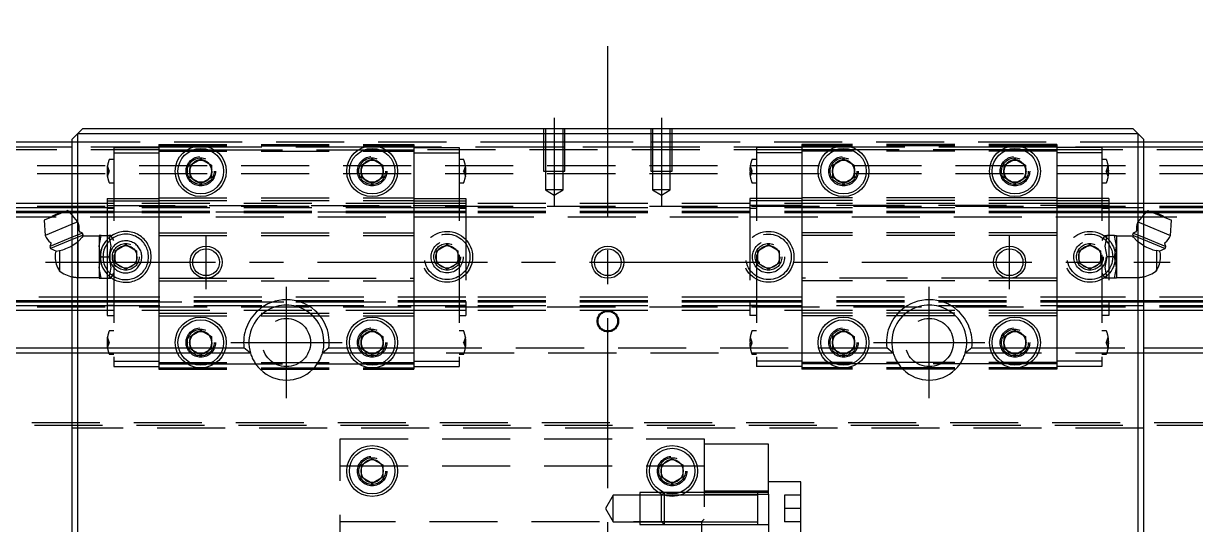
# Model space of a CAD drawing. Extents: x -13 to 794, y -395 to 120.
# Drawn here: x 120.9 to 339.7, y 26 to 119.6 of the extents above; entities that cross this region are included whole.
import ezdxf

# ---------------------------------------------------------------- set-up
doc = ezdxf.new("R2010")
doc.units = 0
doc.linetypes.add('CENTER', pattern=[50.8, 31.75, -6.35, 6.35, -6.35])
doc.linetypes.add('DASHED', pattern=[19.05, 12.7, -6.35])
doc.layers.get('0').update_dxf_attribs({"linetype": 'CONTINUOUS'})
doc.layers.add('CENTER', color=1, linetype='CENTER')

msp = doc.modelspace()

# ---------------------------------------------------------------- linework, layer by layer
at = {"color": 7, "linetype": 'CONTINUOUS'}
for p, q in [((130, 98), (131, 99)), ((131, 99), (132, 100)), ((131, 99), (131, -99)), ((329, 99), (131, 99)), ((132, 100), (328, 100)), ((328, 100), (329, 99)), ((329, 99), (330, 98)), ((329, -99), (329, 99)), ((130, 96.5), (1, 96.5)), ((2, 97.5), (130, 97.5)), ((130, -98), (130, 98)), ((330, 98), (330, -98)), ((330, 97.5), (458, 97.5)), ((459, 96.5), (330, 96.5)), ((152, 93.15), (154, 94.31)), ((154, 94.31), (156, 93.15)), ((184, 93.15), (186, 94.31)), ((186, 94.31), (188, 93.15)), ((272, 93.15), (274, 94.31)), ((274, 94.31), (276, 93.15)), ((304, 93.15), (306, 94.31)), ((306, 94.31), (308, 93.15)), ((152, 90.85), (152, 93.15)), ((156, 93.15), (156, 90.85)), ((184, 90.85), (184, 93.15)), ((188, 93.15), (188, 90.85)), ((272, 90.85), (272, 93.15)), ((276, 93.15), (276, 90.85)), ((304, 90.85), (304, 93.15)), ((308, 93.15), (308, 90.85)), ((154, 89.69), (152, 90.85)), ((156, 90.85), (154, 89.69)), ((186, 89.69), (184, 90.85)), ((188, 90.85), (186, 89.69)), ((274, 89.69), (272, 90.85)), ((276, 90.85), (274, 89.69)), ((306, 89.69), (304, 90.85)), ((308, 90.85), (306, 89.69)), ((130, 86), (0, 86)), ((460, 86), (330, 86)), ((128.73, 84.48), (0, 84.48)), ((128.05, 84.2), (0, 84.2)), ((129.2, 84.68), (124.77, 82.84)), ((130, 83.76), (129.2, 84.68)), ((130, 84.48), (129.37, 84.48)), ((130, 84.2), (129.62, 84.2)), ((330.8, 84.68), (330, 83.76)), ((330.63, 84.48), (330, 84.48)), ((330.38, 84.2), (330, 84.2)), ((330.8, 84.68), (335.23, 82.84)), ((460, 84.48), (331.27, 84.48)), ((460, 84.2), (331.95, 84.2)), ((124.77, 82.84), (124.97, 80)), ((130, 82.09), (124.97, 80)), ((330, 82.09), (335.03, 80)), ((335.03, 80), (335.23, 82.84)), ((130, 79.66), (125.83, 77.93)), ((130, 79.22), (125.98, 77.56)), ((330, 79.66), (334.17, 77.93)), ((330, 79.22), (334.02, 77.56)), ((126.04, 78.44), (125.83, 77.93)), ((125.83, 77.93), (125.98, 77.56)), ((125.98, 77.56), (127.1, 77.09)), ((126.94, 77.07), (127.6, 77.18)), ((127.6, 77.18), (127.6, 73.4)), ((333.06, 77.07), (332.4, 77.18)), ((332.4, 77.18), (332.4, 73.4)), ((332.9, 77.09), (334.02, 77.56)), ((334.17, 77.93), (333.96, 78.44)), ((334.02, 77.56), (334.17, 77.93)), ((130, 67.8), (0, 67.8)), ((130, 67.52), (0, 67.52)), ((130, 66), (0, 66)), ((460, 67.8), (330, 67.8)), ((460, 67.52), (330, 67.52)), ((460, 66), (330, 66)), ((152, 61.15), (154, 62.31)), ((154, 62.31), (156, 61.15)), ((184, 61.15), (186, 62.31)), ((186, 62.31), (188, 61.15)), ((272, 61.15), (274, 62.31)), ((274, 62.31), (276, 61.15)), ((304, 61.15), (306, 62.31)), ((306, 62.31), (308, 61.15)), ((152, 58.85), (152, 61.15)), ((156, 61.15), (156, 58.85)), ((184, 58.85), (184, 61.15)), ((188, 61.15), (188, 58.85)), ((272, 58.85), (272, 61.15)), ((276, 61.15), (276, 58.85)), ((304, 58.85), (304, 61.15)), ((308, 61.15), (308, 58.85)), ((130, 58), (56.71, 58)), ((57.94, 59), (130, 59)), ((154, 57.69), (152, 58.85)), ((156, 58.85), (154, 57.69)), ((186, 57.69), (184, 58.85)), ((188, 58.85), (186, 57.69)), ((274, 57.69), (272, 58.85)), ((276, 58.85), (274, 57.69)), ((306, 57.69), (304, 58.85)), ((308, 58.85), (306, 57.69)), ((330, 59), (402.06, 59)), ((403.29, 58), (330, 58)), ((184, 37.15), (186, 38.31)), ((186, 38.31), (188, 37.15)), ((240, 37.15), (242, 38.31)), ((242, 38.31), (244, 37.15)), ((184, 34.85), (184, 37.15)), ((188, 37.15), (188, 34.85)), ((240, 34.85), (240, 37.15)), ((244, 37.15), (244, 34.85)), ((186, 33.69), (184, 34.85)), ((188, 34.85), (186, 33.69)), ((242, 33.69), (240, 34.85)), ((244, 34.85), (242, 33.69))]:
    msp.add_line(p, q, dxfattribs=at)
at = {"color": 3, "linetype": 'DASHED'}
for p, q in [((218, 100), (218, 92)), ((218.35, 100), (218.35, 92)), ((221.65, 92), (221.65, 100)), ((222, 92), (222, 100)), ((238, 100), (238, 92)), ((238.35, 100), (238.35, 92)), ((241.65, 92), (241.65, 100)), ((242, 92), (242, 100)), ((130, 97.5), (218, 97.5)), ((146.2, 96.5), (130, 96.5)), ((137.77, 96.45), (146.2, 96.45)), ((137.77, 96.45), (137.77, 95.45)), ((146.2, 97), (193.8, 97)), ((146.2, 97), (146.2, 96)), ((146.2, 96.75), (193.8, 96.75)), ((152.48, 96.5), (146.2, 96.5)), ((155.52, 96.5), (152.48, 96.5)), ((184.48, 96.5), (155.52, 96.5)), ((187.52, 96.5), (184.48, 96.5)), ((193.8, 96.5), (187.52, 96.5)), ((193.8, 97), (193.8, 96)), ((218, 96.5), (193.8, 96.5)), ((193.8, 96.45), (202.23, 96.45)), ((202.23, 96.45), (202.23, 95.45)), ((218, 97.5), (222, 97.5)), ((222, 96.5), (218, 96.5)), ((222, 97.5), (238, 97.5)), ((238, 96.5), (222, 96.5)), ((238, 97.5), (242, 97.5)), ((242, 96.5), (238, 96.5)), ((242, 97.5), (330, 97.5)), ((266.2, 96.5), (242, 96.5)), ((266.2, 96.45), (257.77, 96.45)), ((257.77, 96.45), (257.77, 95.45)), ((266.2, 97), (266.2, 96)), ((313.8, 97), (266.2, 97)), ((313.8, 96.75), (266.2, 96.75)), ((272.48, 96.5), (266.2, 96.5)), ((275.52, 96.5), (272.48, 96.5)), ((304.48, 96.5), (275.52, 96.5)), ((307.52, 96.5), (304.48, 96.5)), ((313.8, 96.5), (307.52, 96.5)), ((313.8, 97), (313.8, 96)), ((330, 96.5), (313.8, 96.5)), ((322.23, 96.45), (313.8, 96.45)), ((322.23, 96.45), (322.23, 95.45)), ((146.2, 96), (0.5, 96)), ((137.77, 94.2), (136.99, 94.2)), ((137.77, 95.45), (137.77, 56.55)), ((137.77, 95.45), (146.2, 95.45)), ((146.2, 96), (146.2, 87)), ((146.2, 96), (151.44, 96)), ((146.2, 95.75), (193.8, 95.75)), ((151.44, 96), (152.56, 96)), ((152.56, 96), (155.44, 96)), ((155.44, 96), (156.56, 96)), ((156.56, 96), (183.44, 96)), ((183.44, 96), (184.56, 96)), ((184.56, 96), (187.44, 96)), ((187.44, 96), (188.56, 96)), ((188.56, 96), (193.8, 96)), ((266.2, 96), (193.8, 96)), ((193.8, 96), (193.8, 87)), ((193.8, 95.45), (202.23, 95.45)), ((202.23, 95.45), (202.23, 56.55)), ((203.01, 94.2), (202.23, 94.2)), ((257.77, 94.2), (256.99, 94.2)), ((257.77, 95.45), (257.77, 56.55)), ((266.2, 95.45), (257.77, 95.45)), ((266.2, 96), (266.2, 87)), ((271.44, 96), (266.2, 96)), ((313.8, 95.75), (266.2, 95.75)), ((272.56, 96), (271.44, 96)), ((275.44, 96), (272.56, 96)), ((276.56, 96), (275.44, 96)), ((303.44, 96), (276.56, 96)), ((304.56, 96), (303.44, 96)), ((307.44, 96), (304.56, 96)), ((308.56, 96), (307.44, 96)), ((313.8, 96), (308.56, 96)), ((459.5, 96), (313.8, 96)), ((313.8, 96), (313.8, 87)), ((322.23, 95.45), (313.8, 95.45)), ((322.23, 95.45), (322.23, 56.55)), ((323.01, 94.2), (322.23, 94.2)), ((460, 93), (0, 93)), ((136.58, 92.1), (136.5, 92.1)), ((136.9, 92.1), (136.58, 93)), ((136.58, 92.1), (136.9, 92.1)), ((136.58, 91.9), (136.58, 92.1)), ((136.9, 92.1), (136.94, 92)), ((136.9, 91.9), (136.94, 92)), ((151.5, 92), (151.53, 92.37)), ((183.5, 92), (183.53, 92.41)), ((203.1, 92.1), (203.06, 92)), ((203.1, 91.9), (203.06, 92)), ((203.42, 93), (203.1, 92.1)), ((203.42, 92.1), (203.1, 92.1)), ((203.5, 92.1), (203.42, 92.1)), ((203.42, 92.1), (203.42, 91.9)), ((218, 92), (222, 92)), ((218.35, 92), (218.35, 88.5)), ((221.65, 88.5), (221.65, 92)), ((238, 92), (242, 92)), ((238.35, 92), (238.35, 88.5)), ((241.65, 88.5), (241.65, 92)), ((256.5, 92.1), (256.58, 92.1)), ((256.58, 93), (256.9, 92.1)), ((256.58, 92.1), (256.9, 92.1)), ((256.58, 92.1), (256.58, 91.9)), ((256.9, 92.1), (256.94, 92)), ((256.9, 91.9), (256.94, 92)), ((271.5, 92), (271.53, 92.41)), ((303.5, 92), (303.53, 92.41)), ((323.1, 92.1), (323.06, 92)), ((323.1, 91.9), (323.06, 92)), ((323.1, 92.1), (323.42, 93)), ((323.42, 92.1), (323.1, 92.1)), ((323.42, 91.9), (323.42, 92.1)), ((323.42, 92.1), (323.5, 92.1)), ((460, 91.5), (0, 91.5)), ((136.5, 91.9), (136.58, 91.9)), ((136.58, 91), (136.9, 91.9)), ((136.58, 91.9), (136.9, 91.9)), ((136.99, 89.8), (137.77, 89.8)), ((202.23, 89.8), (203.01, 89.8)), ((203.1, 91.9), (203.42, 91)), ((203.42, 91.9), (203.1, 91.9)), ((203.42, 91.9), (203.5, 91.9)), ((256.58, 91.9), (256.5, 91.9)), ((256.9, 91.9), (256.58, 91)), ((256.58, 91.9), (256.9, 91.9)), ((256.99, 89.8), (257.77, 89.8)), ((322.23, 89.8), (323.01, 89.8)), ((323.42, 91), (323.1, 91.9)), ((323.42, 91.9), (323.1, 91.9)), ((323.5, 91.9), (323.42, 91.9)), ((218.35, 88.5), (220, 87.55)), ((221.65, 88.5), (218.35, 88.5)), ((220, 87.55), (221.65, 88.5)), ((238.35, 88.5), (240, 87.55)), ((241.65, 88.5), (238.35, 88.5)), ((240, 87.55), (241.65, 88.5)), ((460, 85.4), (0, 85.4)), ((136.5, 86), (130, 86)), ((136.5, 86.93), (137.77, 86.93)), ((136.5, 86.93), (136.5, 84.33)), ((136.5, 86.92), (137.77, 86.92)), ((136.5, 86.46), (137.77, 86.46)), ((137.77, 86), (136.5, 86)), ((136.5, 85.6), (203.5, 85.6)), ((137.77, 86.93), (146.2, 86.93)), ((137.77, 86.46), (146.2, 86.46)), ((193.8, 86), (137.77, 86)), ((146.2, 87), (146.2, 86.5)), ((146.2, 87), (193.8, 87)), ((146.2, 86.5), (146.2, 80.5)), ((146.2, 86.5), (193.8, 86.5)), ((193.8, 87), (193.8, 86.5)), ((193.8, 86.93), (202.23, 86.93)), ((193.8, 86.5), (193.8, 80.5)), ((193.8, 86.46), (202.23, 86.46)), ((203.5, 86), (193.8, 86)), ((202.23, 86.93), (203.5, 86.93)), ((202.23, 86.92), (203.5, 86.92)), ((202.23, 86.46), (203.5, 86.46)), ((203.5, 86.93), (203.5, 84.33)), ((256.5, 86), (203.5, 86)), ((257.77, 86.93), (256.5, 86.93)), ((256.5, 86.93), (256.5, 84.33)), ((257.77, 86.92), (256.5, 86.92)), ((257.77, 86.46), (256.5, 86.46)), ((313.8, 86), (256.5, 86)), ((323.5, 85.6), (256.5, 85.6)), ((266.2, 86.93), (257.77, 86.93)), ((266.2, 86.46), (257.77, 86.46)), ((266.2, 87), (266.2, 86.5)), ((313.8, 87), (266.2, 87)), ((266.2, 86.5), (266.2, 80.5)), ((313.8, 86.5), (266.2, 86.5)), ((313.8, 87), (313.8, 86.5)), ((322.23, 86.93), (313.8, 86.93)), ((313.8, 86.5), (313.8, 80.5)), ((322.23, 86.46), (313.8, 86.46)), ((323.5, 86), (313.8, 86)), ((323.5, 86.93), (322.23, 86.93)), ((323.5, 86.92), (322.23, 86.92)), ((323.5, 86.46), (322.23, 86.46)), ((323.5, 86.93), (323.5, 84.33)), ((330, 86), (323.5, 86)), ((130, 85.15), (0, 85.15)), ((136.5, 84.42), (0, 84.42)), ((0, 83.5), (136.5, 83.5)), ((129.62, 84.2), (128.05, 84.2)), ((129.37, 84.48), (128.73, 84.48)), ((136.5, 85.15), (130, 85.15)), ((136.5, 84.48), (130, 84.48)), ((136.5, 84.2), (130, 84.2)), ((131.07, 82.53), (130, 83.76)), ((137.77, 85.15), (136.5, 85.15)), ((136.5, 85.08), (137.77, 85.08)), ((137.77, 84.48), (136.5, 84.48)), ((136.5, 84.42), (137.77, 84.42)), ((136.5, 84.33), (136.5, 80)), ((137.77, 84.2), (136.5, 84.2)), ((136.5, 83.5), (137.77, 83.5)), ((193.8, 85.15), (137.77, 85.15)), ((193.8, 84.48), (137.77, 84.48)), ((137.77, 84.42), (193.8, 84.42)), ((193.8, 84.2), (137.77, 84.2)), ((137.77, 83.5), (193.8, 83.5)), ((203.5, 85.15), (193.8, 85.15)), ((203.5, 84.48), (193.8, 84.48)), ((193.8, 84.42), (203.5, 84.42)), ((203.5, 84.2), (193.8, 84.2)), ((193.8, 83.5), (203.5, 83.5)), ((202.23, 85.08), (203.5, 85.08)), ((256.5, 85.15), (203.5, 85.15)), ((256.5, 84.48), (203.5, 84.48)), ((256.5, 84.42), (203.5, 84.42)), ((203.5, 84.33), (203.5, 67.67)), ((256.5, 84.2), (203.5, 84.2)), ((203.5, 83.5), (256.5, 83.5)), ((313.8, 85.15), (256.5, 85.15)), ((256.5, 85.08), (257.77, 85.08)), ((313.8, 84.48), (256.5, 84.48)), ((313.8, 84.42), (256.5, 84.42)), ((256.5, 84.33), (256.5, 67.67)), ((313.8, 84.2), (256.5, 84.2)), ((256.5, 83.5), (313.8, 83.5)), ((323.5, 85.15), (313.8, 85.15)), ((323.5, 84.48), (313.8, 84.48)), ((323.5, 84.42), (313.8, 84.42)), ((323.5, 84.2), (313.8, 84.2)), ((313.8, 83.5), (323.5, 83.5)), ((322.23, 85.08), (323.5, 85.08)), ((330, 85.15), (323.5, 85.15)), ((330, 84.48), (323.5, 84.48)), ((460, 84.42), (323.5, 84.42)), ((323.5, 84.33), (323.5, 67.67)), ((330, 84.2), (323.5, 84.2)), ((323.5, 83.5), (460, 83.5)), ((330, 83.76), (328.93, 82.53)), ((460, 85.15), (330, 85.15)), ((331.95, 84.2), (330.38, 84.2)), ((331.27, 84.48), (330.63, 84.48)), ((131.07, 82.53), (130, 82.09)), ((328.93, 82.53), (330, 82.09)), ((131.93, 80.45), (130, 79.66)), ((132.08, 80.08), (130, 79.22)), ((130, 78.1), (131.04, 78.83)), ((131.04, 78.83), (132.08, 79.85)), ((131.04, 78.83), (131.04, 72.15)), ((131.93, 80.45), (131.42, 80.66)), ((131.9, 79.64), (132.08, 80.08)), ((132.08, 80.08), (131.93, 80.45)), ((135.04, 79.85), (132.08, 79.85)), ((135.4, 80), (135.04, 80)), ((135.04, 80), (135.04, 78)), ((135.04, 78), (135.4, 80)), ((135.4, 80), (136.87, 80)), ((136.5, 80), (136.5, 72)), ((137.22, 80), (136.87, 80)), ((136.87, 80), (137.22, 78)), ((137.77, 79.06), (137.22, 80)), ((146.2, 80.5), (146.2, 80)), ((146.2, 80.5), (193.8, 80.5)), ((146.2, 80), (193.8, 80)), ((146.2, 80), (146.2, 72)), ((193.8, 80.5), (193.8, 80)), ((193.8, 80), (193.8, 72)), ((266.2, 80.5), (266.2, 80)), ((313.8, 80.5), (266.2, 80.5)), ((266.2, 80), (266.2, 72)), ((313.8, 80), (266.2, 80)), ((313.8, 80.5), (313.8, 80)), ((313.8, 80), (313.8, 72)), ((322.78, 80), (322.23, 79.06)), ((322.78, 80), (323.13, 80)), ((323.13, 80), (322.78, 78)), ((324.6, 80), (323.13, 80)), ((324.6, 80), (324.96, 80)), ((324.96, 78), (324.6, 80)), ((324.96, 80), (324.96, 78)), ((327.92, 79.85), (324.96, 79.85)), ((328.07, 80.45), (327.92, 80.08)), ((327.92, 80.08), (328.1, 79.64)), ((327.92, 80.08), (330, 79.22)), ((328.96, 78.83), (327.92, 79.85)), ((328.58, 80.66), (328.07, 80.45)), ((328.07, 80.45), (330, 79.66)), ((330, 78.1), (328.96, 78.83)), ((328.96, 78.83), (328.96, 72.15)), ((135.04, 78), (135.04, 74)), ((135.4, 76), (135.04, 78)), ((137.22, 78), (136.87, 76)), ((138, 77.15), (140, 78.31)), ((138, 74.85), (138, 77.15)), ((140, 78.31), (142, 77.15)), ((142, 77.15), (142, 74.85)), ((198, 77.15), (200, 78.31)), ((198, 74.85), (198, 77.15)), ((200, 78.31), (202, 77.15)), ((202, 77.15), (202, 74.85)), ((258, 77.15), (260, 78.31)), ((258, 74.85), (258, 77.15)), ((260, 78.31), (262, 77.15)), ((262, 77.15), (262, 74.85)), ((318, 77.15), (320, 78.31)), ((318, 74.85), (318, 77.15)), ((320, 78.31), (322, 77.15)), ((322, 77.15), (322, 74.85)), ((322.78, 78), (323.13, 76)), ((324.6, 76), (324.96, 78)), ((324.96, 78), (324.96, 74)), ((135.04, 74), (135.4, 76)), ((135.4, 76), (136.87, 76)), ((136.87, 76), (137.22, 74)), ((137.5, 76), (137.53, 76.37)), ((140, 73.69), (138, 74.85)), ((142, 74.85), (140, 73.69)), ((197.5, 76), (197.53, 76.41)), ((200, 73.69), (198, 74.85)), ((202, 74.85), (200, 73.69)), ((257.5, 76), (257.53, 76.41)), ((260, 73.69), (258, 74.85)), ((262, 74.85), (260, 73.69)), ((317.5, 76), (317.53, 76.41)), ((320, 73.69), (318, 74.85)), ((322, 74.85), (320, 73.69)), ((323.13, 76), (322.78, 74)), ((324.6, 76), (323.13, 76)), ((324.96, 74), (324.6, 76)), ((135.04, 74), (135.04, 72)), ((135.4, 72), (135.04, 74)), ((137.22, 74), (136.87, 72)), ((137.22, 72), (137.77, 72.94)), ((322.23, 72.94), (322.78, 72)), ((322.78, 74), (323.13, 72)), ((324.6, 72), (324.96, 74)), ((324.96, 74), (324.96, 72)), ((131.04, 72.15), (135.04, 72.15)), ((135.04, 72), (135.4, 72)), ((135.4, 72), (136.87, 72)), ((136.5, 72), (136.5, 67.67)), ((136.87, 72), (137.22, 72)), ((146.2, 72), (146.2, 71.5)), ((146.2, 72), (155, 72)), ((146.2, 71.5), (146.2, 65.5)), ((146.2, 71.5), (193.8, 71.5)), ((155, 72), (193.8, 72)), ((193.8, 72), (193.8, 71.5)), ((193.8, 71.5), (193.8, 65.5)), ((266.2, 72), (266.2, 71.5)), ((305, 72), (266.2, 72)), ((266.2, 71.5), (266.2, 65.5)), ((313.8, 71.5), (266.2, 71.5)), ((313.8, 72), (305, 72)), ((313.8, 72), (313.8, 71.5)), ((313.8, 71.5), (313.8, 65.5)), ((323.13, 72), (322.78, 72)), ((324.6, 72), (323.13, 72)), ((324.96, 72), (324.6, 72)), ((324.96, 72.15), (328.96, 72.15)), ((136.5, 68.5), (0, 68.5)), ((137.77, 68.5), (136.5, 68.5)), ((203.5, 68.5), (137.77, 68.5)), ((256.5, 68.5), (203.5, 68.5)), ((323.5, 68.5), (256.5, 68.5)), ((460, 68.5), (323.5, 68.5)), ((136.5, 67.58), (0, 67.58)), ((130, 66.85), (0, 66.85)), ((460, 66.6), (0, 66.6)), ((136.5, 67.8), (130, 67.8)), ((136.5, 67.52), (130, 67.52)), ((136.5, 66.85), (130, 66.85)), ((136.5, 66), (130, 66)), ((137.77, 67.8), (136.5, 67.8)), ((136.5, 67.67), (136.5, 65.07)), ((136.5, 67.58), (137.77, 67.58)), ((137.77, 67.52), (136.5, 67.52)), ((137.77, 66.92), (136.5, 66.92)), ((137.77, 66.85), (136.5, 66.85)), ((137.77, 66), (136.5, 66)), ((203.5, 67.8), (137.77, 67.8)), ((137.77, 67.58), (203.5, 67.58)), ((203.5, 67.52), (137.77, 67.52)), ((203.5, 66.85), (137.77, 66.85)), ((193.8, 66), (137.77, 66)), ((203.5, 66), (193.8, 66)), ((203.5, 66.92), (202.23, 66.92)), ((256.5, 67.8), (203.5, 67.8)), ((203.5, 67.67), (203.5, 65.07)), ((256.5, 67.58), (203.5, 67.58)), ((256.5, 67.52), (203.5, 67.52)), ((256.5, 66.85), (203.5, 66.85)), ((256.5, 66), (203.5, 66)), ((323.5, 67.8), (256.5, 67.8)), ((256.5, 67.67), (256.5, 65.07)), ((323.5, 67.58), (256.5, 67.58)), ((323.5, 67.52), (256.5, 67.52)), ((257.77, 66.92), (256.5, 66.92)), ((323.5, 66.85), (256.5, 66.85)), ((313.8, 66), (256.5, 66)), ((323.5, 66), (313.8, 66)), ((323.5, 66.92), (322.23, 66.92)), ((330, 67.8), (323.5, 67.8)), ((323.5, 67.67), (323.5, 65.07)), ((460, 67.58), (323.5, 67.58)), ((330, 67.52), (323.5, 67.52)), ((330, 66.85), (323.5, 66.85)), ((330, 66), (323.5, 66)), ((460, 66.85), (330, 66.85)), ((136.5, 65.08), (137.77, 65.08)), ((136.5, 65.07), (137.77, 65.07)), ((146.2, 65.5), (146.2, 65)), ((146.2, 65.5), (193.8, 65.5)), ((146.2, 65), (193.8, 65)), ((146.2, 65), (146.2, 56)), ((193.8, 65.5), (193.8, 65)), ((193.8, 65), (193.8, 56)), ((202.23, 65.08), (203.5, 65.08)), ((202.23, 65.07), (203.5, 65.07)), ((257.77, 65.08), (256.5, 65.08)), ((257.77, 65.07), (256.5, 65.07)), ((266.2, 65.5), (266.2, 65)), ((313.8, 65.5), (266.2, 65.5)), ((266.2, 65), (266.2, 56)), ((313.8, 65), (266.2, 65)), ((313.8, 65.5), (313.8, 65)), ((313.8, 65), (313.8, 56)), ((323.5, 65.08), (322.23, 65.08)), ((323.5, 65.07), (322.23, 65.07)), ((137.77, 62.2), (136.99, 62.2)), ((203.01, 62.2), (202.23, 62.2)), ((257.77, 62.2), (256.99, 62.2)), ((323.01, 62.2), (322.23, 62.2)), ((136.58, 60.1), (136.5, 60.1)), ((136.5, 59.9), (136.58, 59.9)), ((136.9, 60.1), (136.58, 61)), ((136.58, 60.1), (136.9, 60.1)), ((136.58, 59.9), (136.58, 60.1)), ((136.58, 59), (136.9, 59.9)), ((136.58, 59.9), (136.9, 59.9)), ((136.9, 60.1), (136.94, 60)), ((136.9, 59.9), (136.94, 60)), ((151.5, 60), (151.53, 60.37)), ((183.5, 60), (183.53, 60.41)), ((203.1, 60.1), (203.06, 60)), ((203.1, 59.9), (203.06, 60)), ((203.42, 61), (203.1, 60.1)), ((203.42, 60.1), (203.1, 60.1)), ((203.1, 59.9), (203.42, 59)), ((203.42, 59.9), (203.1, 59.9)), ((203.5, 60.1), (203.42, 60.1)), ((203.42, 60.1), (203.42, 59.9)), ((203.42, 59.9), (203.5, 59.9)), ((256.5, 60.1), (256.58, 60.1)), ((256.58, 59.9), (256.5, 59.9)), ((256.58, 61), (256.9, 60.1)), ((256.58, 60.1), (256.9, 60.1)), ((256.58, 60.1), (256.58, 59.9)), ((256.9, 59.9), (256.58, 59)), ((256.58, 59.9), (256.9, 59.9)), ((256.9, 60.1), (256.94, 60)), ((256.9, 59.9), (256.94, 60)), ((271.5, 60), (271.53, 60.41)), ((303.5, 60), (303.53, 60.41)), ((323.1, 60.1), (323.06, 60)), ((323.1, 59.9), (323.06, 60)), ((323.1, 60.1), (323.42, 61)), ((323.42, 60.1), (323.1, 60.1)), ((323.42, 59), (323.1, 59.9)), ((323.42, 59.9), (323.1, 59.9)), ((323.42, 59.9), (323.42, 60.1)), ((323.42, 60.1), (323.5, 60.1)), ((323.5, 59.9), (323.42, 59.9)), ((130, 59), (136.58, 59)), ((136.84, 58), (130, 58)), ((136.58, 59), (137.77, 59)), ((137.77, 58), (136.84, 58)), ((136.99, 57.8), (137.77, 57.8)), ((137.77, 59), (149.36, 59)), ((149.69, 58), (137.77, 58)), ((149.36, 59), (149.87, 59)), ((150.25, 58), (149.69, 58)), ((149.87, 59), (151.44, 59)), ((152.11, 58), (150.25, 58)), ((151.44, 59), (151.71, 59)), ((151.71, 59), (152, 59)), ((152, 59), (152.15, 59)), ((152.5, 58), (152.11, 58)), ((152.15, 59), (152.2, 59)), ((152.2, 59), (155.8, 59)), ((153.36, 58), (152.5, 58)), ((153.46, 58), (153.36, 58)), ((153.5, 58), (153.46, 58)), ((154.5, 58), (153.5, 58)), ((154.54, 58), (154.5, 58)), ((154.64, 58), (154.54, 58)), ((155.5, 58), (154.64, 58)), ((155.89, 58), (155.5, 58)), ((155.8, 59), (155.85, 59)), ((155.85, 59), (156, 59)), ((157.75, 58), (155.89, 58)), ((156, 59), (156.29, 59)), ((156.29, 59), (156.56, 59)), ((156.56, 59), (158.13, 59)), ((158.31, 58), (157.75, 58)), ((158.13, 59), (158.64, 59)), ((163.29, 58), (158.31, 58)), ((158.64, 59), (162.06, 59)), ((163.29, 58), (162.06, 59)), ((177.94, 59), (176.71, 58)), ((181.69, 58), (176.71, 58)), ((177.94, 59), (181.36, 59)), ((181.36, 59), (181.87, 59)), ((182.25, 58), (181.69, 58)), ((181.87, 59), (183.44, 59)), ((184.11, 58), (182.25, 58)), ((183.44, 59), (183.71, 59)), ((183.71, 59), (184, 59)), ((184, 59), (184.15, 59)), ((184.5, 58), (184.11, 58)), ((184.15, 59), (184.2, 59)), ((184.2, 59), (187.8, 59)), ((185.36, 58), (184.5, 58)), ((185.46, 58), (185.36, 58)), ((185.5, 58), (185.46, 58)), ((186.5, 58), (185.5, 58)), ((186.54, 58), (186.5, 58)), ((186.64, 58), (186.54, 58)), ((187.5, 58), (186.64, 58)), ((187.89, 58), (187.5, 58)), ((187.8, 59), (187.85, 59)), ((187.85, 59), (188, 59)), ((189.75, 58), (187.89, 58)), ((188, 59), (188.29, 59)), ((188.29, 59), (188.56, 59)), ((188.56, 59), (190.13, 59)), ((190.31, 58), (189.75, 58)), ((190.13, 59), (190.64, 59)), ((193.8, 58), (190.31, 58)), ((190.64, 59), (193.8, 59)), ((193.8, 59), (269.36, 59)), ((269.69, 58), (193.8, 58)), ((202.23, 57.8), (203.01, 57.8)), ((256.99, 57.8), (257.77, 57.8)), ((269.36, 59), (269.87, 59)), ((270.25, 58), (269.69, 58)), ((269.87, 59), (271.44, 59)), ((272.11, 58), (270.25, 58)), ((271.44, 59), (271.71, 59)), ((271.71, 59), (272, 59)), ((272, 59), (272.15, 59)), ((272.5, 58), (272.11, 58)), ((272.15, 59), (272.2, 59)), ((272.2, 59), (275.8, 59)), ((273.36, 58), (272.5, 58)), ((273.46, 58), (273.36, 58)), ((273.5, 58), (273.46, 58)), ((274.5, 58), (273.5, 58)), ((274.54, 58), (274.5, 58)), ((274.64, 58), (274.54, 58)), ((275.5, 58), (274.64, 58)), ((275.89, 58), (275.5, 58)), ((275.8, 59), (275.85, 59)), ((275.85, 59), (276, 59)), ((277.75, 58), (275.89, 58)), ((276, 59), (276.29, 59)), ((276.29, 59), (276.56, 59)), ((276.56, 59), (278.13, 59)), ((278.31, 58), (277.75, 58)), ((278.13, 59), (278.64, 59)), ((283.29, 58), (278.31, 58)), ((278.64, 59), (282.06, 59)), ((283.29, 58), (282.06, 59)), ((297.94, 59), (296.71, 58)), ((301.69, 58), (296.71, 58)), ((297.94, 59), (301.36, 59)), ((301.36, 59), (301.87, 59)), ((302.25, 58), (301.69, 58)), ((301.87, 59), (303.44, 59)), ((304.11, 58), (302.25, 58)), ((303.44, 59), (303.71, 59)), ((303.71, 59), (304, 59)), ((304, 59), (304.15, 59)), ((304.5, 58), (304.11, 58)), ((304.15, 59), (304.2, 59)), ((304.2, 59), (307.8, 59)), ((305.36, 58), (304.5, 58)), ((305.46, 58), (305.36, 58)), ((305.5, 58), (305.46, 58)), ((306.5, 58), (305.5, 58)), ((306.54, 58), (306.5, 58)), ((306.64, 58), (306.54, 58)), ((307.5, 58), (306.64, 58)), ((307.89, 58), (307.5, 58)), ((307.8, 59), (307.85, 59)), ((307.85, 59), (308, 59)), ((309.75, 58), (307.89, 58)), ((308, 59), (308.29, 59)), ((308.29, 59), (308.56, 59)), ((308.56, 59), (310.13, 59)), ((310.31, 58), (309.75, 58)), ((310.13, 59), (310.64, 59)), ((330, 58), (310.31, 58)), ((310.64, 59), (313.8, 59)), ((313.8, 59), (330, 59)), ((322.23, 57.8), (323.01, 57.8)), ((137.77, 56.55), (146.2, 56.55)), ((137.77, 56.55), (137.77, 55.55)), ((137.77, 55.55), (146.2, 55.55)), ((146.2, 56.25), (193.8, 56.25)), ((146.2, 56), (151.44, 56)), ((146.2, 56), (146.2, 55)), ((146.2, 55.25), (193.8, 55.25)), ((146.2, 55), (193.8, 55)), ((151.44, 56), (152.56, 56)), ((152.56, 56), (155.44, 56)), ((155.44, 56), (156.56, 56)), ((156.56, 56), (183.44, 56)), ((183.44, 56), (184.56, 56)), ((184.56, 56), (187.44, 56)), ((187.44, 56), (188.56, 56)), ((188.56, 56), (193.8, 56)), ((193.8, 56.55), (202.23, 56.55)), ((193.8, 56), (193.8, 55)), ((193.8, 55.55), (202.23, 55.55)), ((202.23, 56.55), (202.23, 55.55)), ((257.77, 56.55), (257.77, 55.55)), ((266.2, 56.55), (257.77, 56.55)), ((266.2, 55.55), (257.77, 55.55)), ((313.8, 56.25), (266.2, 56.25)), ((266.2, 56), (266.2, 55)), ((271.44, 56), (266.2, 56)), ((313.8, 55.25), (266.2, 55.25)), ((313.8, 55), (266.2, 55)), ((272.56, 56), (271.44, 56)), ((275.44, 56), (272.56, 56)), ((276.56, 56), (275.44, 56)), ((303.44, 56), (276.56, 56)), ((304.56, 56), (303.44, 56)), ((307.44, 56), (304.56, 56)), ((308.56, 56), (307.44, 56)), ((313.8, 56), (308.56, 56)), ((322.23, 56.55), (313.8, 56.55)), ((313.8, 56), (313.8, 55)), ((322.23, 55.55), (313.8, 55.55)), ((322.23, 56.55), (322.23, 55.55)), ((459.5, 44.5), (0.5, 44.5)), ((459, 45), (1, 45)), ((330, 44), (130, 44)), ((180, 42), (248, 42)), ((180, -42), (180, 42)), ((248, 42), (248, -42)), ((260, 41), (248, 41)), ((260, 31.7), (260, 41)), ((180, 37), (248, 37)), ((183.5, 36), (183.51, 36.25)), ((239.5, 36), (239.51, 36.25)), ((266, 34.01), (260, 34.01)), ((266, 24.01), (266, 34.01)), ((231, 31.51), (229.56, 29.01)), ((236, 31.51), (231, 31.51)), ((231, 26.51), (231, 31.51)), ((239.42, 32.01), (236, 32.01)), ((236, 32.01), (236, 26.01)), ((240, 31.51), (236, 31.51)), ((240.5, 32.01), (239.42, 32.01)), ((240.5, 32.01), (240, 31.51)), ((240.44, 31.51), (240, 31.51)), ((240, 26.51), (240, 31.51)), ((243.56, 31.51), (240.44, 31.51)), ((240.53, 32.01), (240.5, 32.01)), ((240.53, 32.01), (240.5, 32.01)), ((240.5, 32.01), (240.5, 26.01)), ((243.47, 32.01), (240.53, 32.01)), ((243.47, 32.01), (240.53, 32.01)), ((244.58, 32.01), (243.47, 32.01)), ((244.58, 32.01), (243.47, 32.01)), ((248, 31.51), (243.56, 31.51)), ((248, 32.01), (244.58, 32.01)), ((248, 32.01), (244.58, 32.01)), ((260, 32.26), (248, 32.26)), ((258.01, 32.01), (248, 32.01)), ((248, 31.7), (260, 31.7)), ((258, 31.51), (248, 31.51)), ((260, 32.01), (258, 32.01)), ((258, 31.51), (258, 32.01)), ((258, 26.01), (258, 32.01)), ((258, 26.51), (258, 31.51)), ((260, 31.7), (260, -31.7)), ((266, 31.51), (263, 31.51)), ((263, 31.51), (263, 29.01)), ((229.56, 29.01), (231, 26.51)), ((263, 29.01), (263, 26.51)), ((266, 29.01), (263, 29.01)), ((247.5, 26.5), (180, 26.5)), ((231, 26.51), (236, 26.51)), ((236, 26.51), (240, 26.51)), ((240, 26.51), (240.5, 26.01)), ((240, 26.51), (248, 26.51)), ((248, 27), (247.5, 26.5)), ((247.5, 26.5), (247.5, -26.5)), ((248, 26.51), (258, 26.51)), ((258, 26.01), (258, 26.51)), ((266, 26.51), (263, 26.51)), ((236, 26.01), (240.5, 26.01)), ((240.5, 26.01), (248, 26.01)), ((240.5, 26.01), (248, 26.01)), ((248, 26.01), (258.01, 26.01)), ((258, 26.01), (260, 26.01))]:
    msp.add_line(p, q, dxfattribs=at)
at = {"color": 7, "linetype": 'CONTINUOUS'}
for centre, radius in [((154, 92), 4.75), ((186, 92), 4.75), ((274, 92), 4.75), ((306, 92), 4.75), ((154, 92), 4.25), ((186, 92), 4.25), ((274, 92), 4.25), ((306, 92), 4.25), ((155, 75), 2.5), ((230, 75), 3), ((230, 75), 2.5), ((305, 75), 2.5), ((154, 60), 4.75), ((154, 60), 4.25), ((186, 60), 4.75), ((186, 60), 4.25), ((274, 60), 4.75), ((274, 60), 4.25), ((306, 60), 4.75), ((306, 60), 4.25), ((186, 36), 4.75), ((186, 36), 4.25), ((242, 36), 4.75), ((242, 36), 4.25)]:
    msp.add_circle(centre, radius, dxfattribs=at)
at = {"color": 3, "linetype": 'DASHED'}
for centre, radius in [((154, 92), 2.75), ((154, 92), 2.5), ((186, 92), 2.75), ((186, 92), 2.5), ((274, 92), 2.75), ((274, 92), 2.5), ((306, 92), 2.75), ((306, 92), 2.5), ((154, 92), 2.07), ((186, 92), 2.07), ((274, 92), 2.07), ((306, 92), 2.07), ((200, 76), 4.75), ((200, 76), 4.25), ((200, 76), 3), ((260, 76), 4.75), ((260, 76), 4.25), ((260, 76), 3), ((320, 76), 4.75), ((320, 76), 4.25), ((320, 76), 3), ((140, 76), 2.5), ((140, 76), 2.1), ((200, 76), 2.5), ((200, 76), 2.1), ((260, 76), 2.5), ((260, 76), 2.1), ((320, 76), 2.5), ((320, 76), 2.1), ((230, 64), 2), ((230, 64), 1.83), ((170, 60), 4.5), ((290, 60), 4.5), ((154, 60), 2.75), ((154, 60), 2.5), ((154, 60), 2.07), ((186, 60), 2.75), ((186, 60), 2.5), ((186, 60), 2.07), ((274, 60), 2.75), ((274, 60), 2.5), ((274, 60), 2.07), ((306, 60), 2.75), ((306, 60), 2.5), ((306, 60), 2.07), ((186, 36), 2.75), ((186, 36), 2.5), ((242, 36), 2.75), ((242, 36), 2.5)]:
    msp.add_circle(centre, radius, dxfattribs=at)
at = {"color": 3, "linetype": 'CONTINUOUS'}
for centre in [(155, 75), (305, 75)]:
    msp.add_circle(centre, 3, dxfattribs=at)
at = {"color": 3, "linetype": 'DASHED'}
for centre, radius, start, end in [((142.5, 92), 6, 159.1494, 170.4059), ((136.99, 94.1), 0.1, 90, 159.1494), ((154, 92), 2.1, 77.7528, 102.2472), ((186, 92), 2.1, 77.7528, 102.2472), ((203.01, 94.1), 0.1, 20.8506, 90), ((197.5, 92), 6, 9.5941, 20.8506), ((262.5, 92), 6, 159.1494, 170.4059), ((256.99, 94.1), 0.1, 90, 159.1494), ((274, 92), 2.1, 77.7528, 102.2472), ((306, 92), 2.1, 77.7528, 102.2472), ((323.01, 94.1), 0.1, 20.8506, 90), ((317.5, 92), 6, 9.5941, 20.8506), ((142.5, 92), 6, 170.4203, 179.0449), ((154, 92), 2.1, 162.2472, 180), ((154, 92), 2.1, 180, 197.7528), ((154, 92), 2.06, 165.9141, 194.0859), ((154, 92), 2.06, 134.0859, 165.9141), ((154, 92), 2.1, 137.7528, 162.2472), ((154, 92), 2.1, 102.2472, 137.7528), ((154, 92), 2.06, 105.9141, 134.0859), ((154, 92), 2.06, 74.0859, 105.9141), ((154, 92), 2.1, 42.2472, 77.7528), ((154, 92), 2.06, 45.9141, 74.0859), ((154, 92), 2.06, 14.0859, 45.9141), ((154, 92), 2.1, 17.7528, 42.2472), ((154, 92), 2.1, 342.2472, 17.7528), ((154, 92), 2.06, 0, 14.0859), ((154, 92), 2.06, 345.9141, 0), ((186, 92), 2.1, 162.2472, 180), ((186, 92), 2.1, 180, 197.7528), ((186, 92), 2.06, 165.9141, 194.0859), ((186, 92), 2.06, 134.0859, 165.9141), ((186, 92), 2.1, 137.7528, 162.2472), ((186, 92), 2.1, 102.2472, 137.7528), ((186, 92), 2.06, 105.9141, 134.0859), ((186, 92), 2.06, 74.0859, 105.9141), ((186, 92), 2.1, 42.2472, 77.7528), ((186, 92), 2.06, 45.9141, 74.0859), ((186, 92), 2.06, 14.0859, 45.9141), ((186, 92), 2.1, 17.7528, 42.2472), ((186, 92), 2.1, 342.2472, 17.7528), ((186, 92), 2.06, 0, 14.0859), ((186, 92), 2.06, 345.9141, 0), ((197.5, 92), 6, 0.9551, 9.5797), ((262.5, 92), 6, 170.4203, 179.0449), ((274, 92), 2.1, 162.2472, 180), ((274, 92), 2.1, 180, 197.7528), ((274, 92), 2.06, 165.9141, 180), ((274, 92), 2.06, 180, 194.0859), ((274, 92), 2.06, 134.0859, 165.9141), ((274, 92), 2.1, 137.7528, 162.2472), ((274, 92), 2.1, 102.2472, 137.7528), ((274, 92), 2.06, 105.9141, 134.0859), ((274, 92), 2.06, 74.0859, 105.9141), ((274, 92), 2.1, 42.2472, 77.7528), ((274, 92), 2.06, 45.9141, 74.0859), ((274, 92), 2.06, 14.0859, 45.9141), ((274, 92), 2.1, 17.7528, 42.2472), ((274, 92), 2.1, 342.2472, 17.7528), ((274, 92), 2.06, 345.9141, 14.0859), ((306, 92), 2.1, 162.2472, 180), ((306, 92), 2.1, 180, 197.7528), ((306, 92), 2.06, 165.9141, 180), ((306, 92), 2.06, 180, 194.0859), ((306, 92), 2.06, 134.0859, 165.9141), ((306, 92), 2.1, 137.7528, 162.2472), ((306, 92), 2.1, 102.2472, 137.7528), ((306, 92), 2.06, 105.9141, 134.0859), ((306, 92), 2.06, 74.0859, 105.9141), ((306, 92), 2.1, 42.2472, 77.7528), ((306, 92), 2.06, 45.9141, 74.0859), ((306, 92), 2.06, 14.0859, 45.9141), ((306, 92), 2.1, 17.7528, 42.2472), ((306, 92), 2.1, 342.2472, 17.7528), ((306, 92), 2.06, 345.9141, 14.0859), ((317.5, 92), 6, 0.9551, 9.5797), ((142.5, 92), 6, 180.9551, 189.5797), ((142.5, 92), 6, 189.5941, 200.8506), ((136.99, 89.9), 0.1, 200.8506, 270), ((154, 92), 2.06, 194.0859, 225.9141), ((154, 92), 2.1, 197.7528, 222.2472), ((154, 92), 2.1, 222.2472, 257.7528), ((154, 92), 2.06, 225.9141, 254.0859), ((154, 92), 2.06, 254.0859, 285.9141), ((154, 92), 2.1, 257.7528, 282.2472), ((154, 92), 2.1, 282.2472, 317.7528), ((154, 92), 2.06, 285.9141, 314.0859), ((154, 92), 2.06, 314.0859, 345.9141), ((154, 92), 2.1, 317.7528, 342.2472), ((186, 92), 2.06, 194.0859, 225.9141), ((186, 92), 2.1, 197.7528, 222.2472), ((186, 92), 2.1, 222.2472, 257.7528), ((186, 92), 2.06, 225.9141, 254.0859), ((186, 92), 2.06, 254.0859, 285.9141), ((186, 92), 2.1, 257.7528, 282.2472), ((186, 92), 2.1, 282.2472, 317.7528), ((186, 92), 2.06, 285.9141, 314.0859), ((186, 92), 2.06, 314.0859, 345.9141), ((186, 92), 2.1, 317.7528, 342.2472), ((203.01, 89.9), 0.1, 270, 339.1494), ((197.5, 92), 6, 339.1494, 350.4059), ((197.5, 92), 6, 350.4203, 359.0449), ((262.5, 92), 6, 180.9551, 189.5797), ((262.5, 92), 6, 189.5941, 200.8506), ((256.99, 89.9), 0.1, 200.8506, 270), ((274, 92), 2.06, 194.0859, 225.9141), ((274, 92), 2.1, 197.7528, 222.2472), ((274, 92), 2.1, 222.2472, 257.7528), ((274, 92), 2.06, 225.9141, 254.0859), ((274, 92), 2.06, 254.0859, 285.9141), ((274, 92), 2.1, 257.7528, 282.2472), ((274, 92), 2.1, 282.2472, 317.7528), ((274, 92), 2.06, 285.9141, 314.0859), ((274, 92), 2.06, 314.0859, 345.9141), ((274, 92), 2.1, 317.7528, 342.2472), ((306, 92), 2.06, 194.0859, 225.9141), ((306, 92), 2.1, 197.7528, 222.2472), ((306, 92), 2.1, 222.2472, 257.7528), ((306, 92), 2.06, 225.9141, 254.0859), ((306, 92), 2.06, 254.0859, 285.9141), ((306, 92), 2.1, 257.7528, 282.2472), ((306, 92), 2.1, 282.2472, 317.7528), ((306, 92), 2.06, 285.9141, 314.0859), ((306, 92), 2.06, 314.0859, 345.9141), ((306, 92), 2.1, 317.7528, 342.2472), ((323.01, 89.9), 0.1, 270, 339.1494), ((317.5, 92), 6, 339.1494, 350.4059), ((317.5, 92), 6, 350.4203, 359.0449), ((128.02, 81.27), 3.3, 353.1639, 22.4998), ((331.98, 81.27), 3.3, 157.5002, 186.8361), ((131.49, 80.85), 0.2, 173.1612, 247.4985), ((140, 76), 4.75, 137.4631, 222.5369), ((140, 76), 4.75, 124.896, 137.4631), ((140, 76), 4.25, 125.4736, 145.4397), ((140, 76), 4.75, 118.0275, 124.896), ((140, 76), 4.25, 121.6801, 125.4736), ((140, 76), 4.75, 0, 118.0275), ((140, 76), 4.25, 0, 121.6801), ((140, 76), 3, 0, 138.0733), ((328.51, 80.85), 0.2, 292.5015, 6.8388), ((140, 76), 4.25, 145.4397, 214.5603), ((140, 76), 3, 138.0733, 221.9267), ((140, 76), 3, 221.9267, 0), ((140, 76), 4.75, 241.9725, 0), ((140, 76), 4.25, 238.3199, 0), ((131.27, 78.15), 6, 257.7689, 267.8214), ((140, 76), 4.25, 214.5603, 234.5264), ((140, 76), 4.75, 222.5369, 235.104), ((140, 76), 4.25, 234.5264, 238.3199), ((328.73, 78.15), 6, 272.1786, 282.2311), ((140, 76), 4.75, 235.104, 241.9725), ((170, 60), 8, 48.5904, 131.4096), ((290, 60), 8, 48.5904, 131.4096), ((170, 60), 8, 131.4096, 187.1808), ((170, 60), 7, 121.0027, 196.6015), ((170, 60), 7, 58.9973, 121.0027), ((170, 60), 7, 343.3985, 58.9973), ((170, 60), 8, 352.8192, 48.5904), ((290, 60), 8, 131.4096, 187.1808), ((290, 60), 7, 121.0027, 196.6015), ((290, 60), 7, 58.9973, 121.0027), ((290, 60), 7, 343.3985, 58.9973), ((290, 60), 8, 352.8192, 48.5904), ((142.5, 60), 6, 159.1494, 170.4059), ((136.99, 62.1), 0.1, 90, 159.1494), ((154, 60), 2.06, 134.0859, 165.9141), ((154, 60), 2.1, 137.7528, 162.2472), ((154, 60), 2.1, 102.2472, 137.7528), ((154, 60), 2.06, 105.9141, 134.0859), ((154, 60), 2.06, 74.0859, 105.9141), ((154, 60), 2.1, 77.7528, 102.2472), ((154, 60), 2.1, 42.2472, 77.7528), ((154, 60), 2.06, 45.9141, 74.0859), ((154, 60), 2.06, 14.0859, 45.9141), ((154, 60), 2.1, 17.7528, 42.2472), ((186, 60), 2.06, 134.0859, 165.9141), ((186, 60), 2.1, 137.7528, 162.2472), ((186, 60), 2.1, 102.2472, 137.7528), ((186, 60), 2.06, 105.9141, 134.0859), ((186, 60), 2.06, 74.0859, 105.9141), ((186, 60), 2.1, 77.7528, 102.2472), ((186, 60), 2.1, 42.2472, 77.7528), ((186, 60), 2.06, 45.9141, 74.0859), ((186, 60), 2.06, 14.0859, 45.9141), ((186, 60), 2.1, 17.7528, 42.2472), ((203.01, 62.1), 0.1, 20.8506, 90), ((197.5, 60), 6, 9.5941, 20.8506), ((262.5, 60), 6, 159.1494, 170.4059), ((256.99, 62.1), 0.1, 90, 159.1494), ((274, 60), 2.06, 134.0859, 165.9141), ((274, 60), 2.1, 137.7528, 162.2472), ((274, 60), 2.1, 102.2472, 137.7528), ((274, 60), 2.06, 105.9141, 134.0859), ((274, 60), 2.06, 74.0859, 105.9141), ((274, 60), 2.1, 77.7528, 102.2472), ((274, 60), 2.1, 42.2472, 77.7528), ((274, 60), 2.06, 45.9141, 74.0859), ((274, 60), 2.06, 14.0859, 45.9141), ((274, 60), 2.1, 17.7528, 42.2472), ((306, 60), 2.06, 134.0859, 165.9141), ((306, 60), 2.1, 137.7528, 162.2472), ((306, 60), 2.1, 102.2472, 137.7528), ((306, 60), 2.06, 105.9141, 134.0859), ((306, 60), 2.06, 74.0859, 105.9141), ((306, 60), 2.1, 77.7528, 102.2472), ((306, 60), 2.1, 42.2472, 77.7528), ((306, 60), 2.06, 45.9141, 74.0859), ((306, 60), 2.06, 14.0859, 45.9141), ((306, 60), 2.1, 17.7528, 42.2472), ((323.01, 62.1), 0.1, 20.8506, 90), ((317.5, 60), 6, 9.5941, 20.8506), ((142.5, 60), 6, 170.4203, 179.0449), ((142.5, 60), 6, 180.9551, 189.5797), ((154, 60), 2.1, 162.2472, 180), ((154, 60), 2.1, 180, 197.7528), ((154, 60), 2.06, 165.9141, 194.0859), ((154, 60), 2.06, 194.0859, 225.9141), ((154, 60), 2.1, 197.7528, 222.2472), ((154, 60), 2.06, 314.0859, 345.9141), ((154, 60), 2.1, 317.7528, 342.2472), ((154, 60), 2.1, 342.2472, 17.7528), ((154, 60), 2.06, 0, 14.0859), ((154, 60), 2.06, 345.9141, 0), ((186, 60), 2.1, 162.2472, 180), ((186, 60), 2.1, 180, 197.7528), ((186, 60), 2.06, 165.9141, 194.0859), ((186, 60), 2.06, 194.0859, 225.9141), ((186, 60), 2.1, 197.7528, 222.2472), ((186, 60), 2.06, 314.0859, 345.9141), ((186, 60), 2.1, 317.7528, 342.2472), ((186, 60), 2.1, 342.2472, 17.7528), ((186, 60), 2.06, 0, 14.0859), ((186, 60), 2.06, 345.9141, 0), ((197.5, 60), 6, 0.9551, 9.5797), ((197.5, 60), 6, 350.4203, 359.0449), ((262.5, 60), 6, 170.4203, 179.0449), ((262.5, 60), 6, 180.9551, 189.5797), ((274, 60), 2.1, 162.2472, 180), ((274, 60), 2.1, 180, 197.7528), ((274, 60), 2.06, 165.9141, 180), ((274, 60), 2.06, 180, 194.0859), ((274, 60), 2.06, 194.0859, 225.9141), ((274, 60), 2.1, 197.7528, 222.2472), ((274, 60), 2.06, 314.0859, 345.9141), ((274, 60), 2.1, 317.7528, 342.2472), ((274, 60), 2.1, 342.2472, 17.7528), ((274, 60), 2.06, 345.9141, 14.0859), ((306, 60), 2.1, 162.2472, 180), ((306, 60), 2.1, 180, 197.7528), ((306, 60), 2.06, 165.9141, 180), ((306, 60), 2.06, 180, 194.0859), ((306, 60), 2.06, 194.0859, 225.9141), ((306, 60), 2.1, 197.7528, 222.2472), ((306, 60), 2.06, 314.0859, 345.9141), ((306, 60), 2.1, 317.7528, 342.2472), ((306, 60), 2.1, 342.2472, 17.7528), ((306, 60), 2.06, 345.9141, 14.0859), ((317.5, 60), 6, 0.9551, 9.5797), ((317.5, 60), 6, 350.4203, 359.0449), ((142.5, 60), 6, 189.5941, 200.8506), ((136.99, 57.9), 0.1, 200.8506, 270), ((154, 60), 2.1, 222.2472, 257.7528), ((154, 60), 2.06, 225.9141, 254.0859), ((154, 60), 2.06, 254.0859, 285.9141), ((154, 60), 2.1, 257.7528, 282.2472), ((154, 60), 2.1, 282.2472, 317.7528), ((154, 60), 2.06, 285.9141, 314.0859), ((170, 60), 7, 196.6015, 225.5847), ((170, 60), 7, 314.4153, 343.3985), ((186, 60), 2.1, 222.2472, 257.7528), ((186, 60), 2.06, 225.9141, 254.0859), ((186, 60), 2.06, 254.0859, 285.9141), ((186, 60), 2.1, 257.7528, 282.2472), ((186, 60), 2.1, 282.2472, 317.7528), ((186, 60), 2.06, 285.9141, 314.0859), ((203.01, 57.9), 0.1, 270, 339.1494), ((197.5, 60), 6, 339.1494, 350.4059), ((262.5, 60), 6, 189.5941, 200.8506), ((256.99, 57.9), 0.1, 200.8506, 270), ((274, 60), 2.1, 222.2472, 257.7528), ((274, 60), 2.06, 225.9141, 254.0859), ((274, 60), 2.06, 254.0859, 285.9141), ((274, 60), 2.1, 257.7528, 282.2472), ((274, 60), 2.1, 282.2472, 317.7528), ((274, 60), 2.06, 285.9141, 314.0859), ((290, 60), 7, 196.6015, 225.5847), ((290, 60), 7, 314.4153, 343.3985), ((306, 60), 2.1, 222.2472, 257.7528), ((306, 60), 2.06, 225.9141, 254.0859), ((306, 60), 2.06, 254.0859, 285.9141), ((306, 60), 2.1, 257.7528, 282.2472), ((306, 60), 2.1, 282.2472, 317.7528), ((306, 60), 2.06, 285.9141, 314.0859), ((323.01, 57.9), 0.1, 270, 339.1494), ((317.5, 60), 6, 339.1494, 350.4059), ((170, 60), 7, 225.5847, 314.4153), ((290, 60), 7, 225.5847, 314.4153), ((186, 36), 2.1, 137.7528, 162.2472), ((186, 36), 2.1, 102.2472, 137.7528), ((186, 36), 2.1, 77.7528, 102.2472), ((186, 36), 2.1, 42.2472, 77.7528), ((186, 36), 2.1, 17.7528, 42.2472), ((242, 36), 2.1, 137.7528, 162.2472), ((242, 36), 2.1, 102.2472, 137.7528), ((242, 36), 2.1, 77.7528, 102.2472), ((242, 36), 2.1, 42.2472, 77.7528), ((242, 36), 2.1, 17.7528, 42.2472), ((186, 36), 2.1, 162.2472, 180), ((186, 36), 2.1, 180, 197.7528), ((186, 36), 2.1, 197.7528, 222.2472), ((186, 36), 2.1, 317.7528, 342.2472), ((186, 36), 2.1, 342.2472, 17.7528), ((242, 36), 2.1, 162.2472, 180), ((242, 36), 2.1, 180, 197.7528), ((242, 36), 2.1, 197.7528, 222.2472), ((242, 36), 2.1, 317.7528, 342.2472), ((242, 36), 2.1, 342.2472, 17.7528), ((186, 36), 2.1, 222.2472, 257.7528), ((186, 36), 2.1, 257.7528, 282.2472), ((186, 36), 2.1, 282.2472, 317.7528), ((242, 36), 2.1, 222.2472, 257.7528), ((242, 36), 2.1, 257.7528, 282.2472), ((242, 36), 2.1, 282.2472, 317.7528)]:
    msp.add_arc(centre, radius, start, end, dxfattribs=at)
at = {"color": 7, "linetype": 'CONTINUOUS'}
for centre, radius, start, end in [((128.15, 80.95), 3.2, 112.5, 130.7094), ((128.15, 80.95), 3.2, 94.2906, 112.5), ((331.85, 80.95), 3.2, 67.5, 85.7094), ((331.85, 80.95), 3.2, 49.2906, 67.5), ((128.02, 81.27), 3.3, 202.5002, 231.8361), ((331.98, 81.27), 3.3, 308.1639, 337.4998), ((125.86, 78.51), 0.2, 337.5015, 51.8388), ((131.52, 76), 4.7, 166.8211, 179.9998), ((125.97, 85.01), 8, 281.7644, 300.2609), ((334.03, 85.01), 8, 239.7377, 258.2356), ((328.48, 76), 4.7, 0.0002, 13.1788), ((334.14, 78.51), 0.2, 128.1612, 202.4985), ((131.52, 76), 4.7, 180.0002, 213.5861), ((328.48, 76), 4.7, 326.4139, 359.9998), ((131.27, 78.15), 6, 232.2738, 257.7689), ((328.73, 78.15), 6, 282.2311, 307.7262)]:
    msp.add_arc(centre, radius, start, end, dxfattribs=at)
at = {"layer": 'CENTER', "color": 1, "linetype": 'CENTER'}
for p, q in [((230, -119.6), (230, 119.6)), ((220, 102), (220, 85.55)), ((240, 102), (240, 85.55)), ((155, 70), (155, 80)), ((305, 70), (305, 80)), ((125, 75), (335, 75)), ((170, 49.6), (170, 70.4)), ((290, 49.6), (290, 70.4)), ((159.6, 60), (180.4, 60)), ((279.6, 60), (300.4, 60))]:
    msp.add_line(p, q, dxfattribs=at)

doc.saveas('drawing.dxf')
